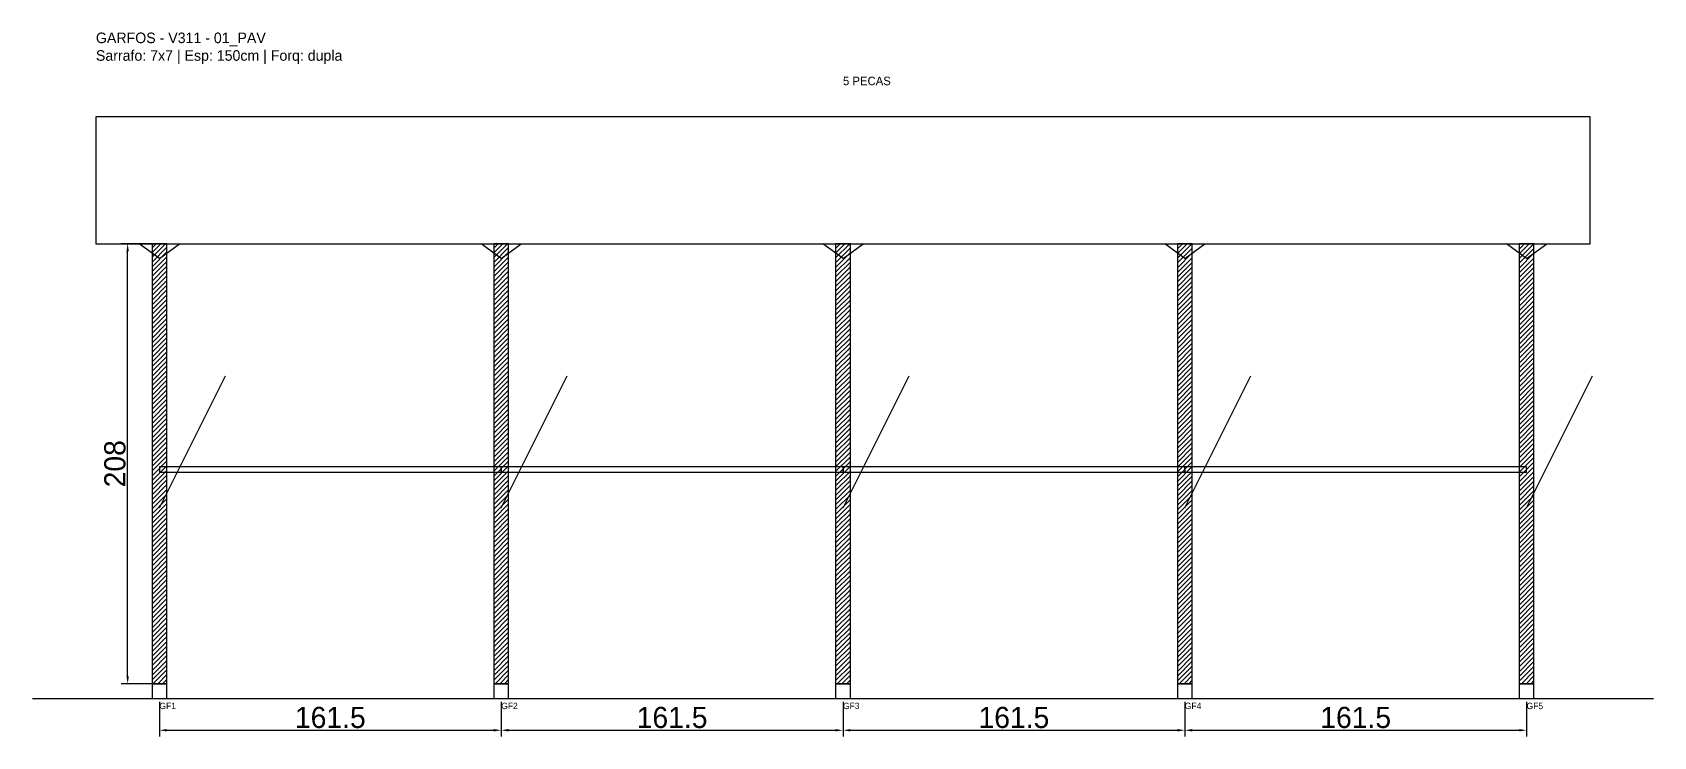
# Model space of a CAD drawing. Header units: metres. Extents: x -30 to 736, y -25 to 308.
import ezdxf

# ---------------------------------------------------------------- set-up
doc = ezdxf.new("R2010")
doc.units = ezdxf.units.M
for name, color, linetype in [('BARRA_ANCORAGEM', 1, 'Continuous'), ('COTA', 241, 'Continuous'), ('GARFOS OK', 3, 'Continuous'), ('NOME DA VIGA', 6, 'Continuous'), ('SARR_7x7', 40, 'Continuous'), ('TIRAS REESCORAMENTO', 252, 'Continuous'), ('VIGAS', 3, 'Continuous')]:
    doc.layers.add(name, color=color, linetype=linetype)
doc.dimstyles.new('EZ DXF', dxfattribs={"dimtxt": 10, "dimasz": 3.5, "dimexe": 3, "dimexo": 1.5, "dimgap": 1, "dimtad": 1, "dimdec": 1, "dimdsep": 46, "dimcen": 2.5, "dimazin": 3, "dimtfac": 1, "dimtmove": 0, "dimatfit": 3})

msp = doc.modelspace()

# ---------------------------------------------------------------- hatches: boundary and pattern name
at = {"layer": 'COTA'}
h = msp.add_hatch(dxfattribs=at)
h.set_pattern_fill('ANSI31', scale=0.5)
h.paths.add_polyline_path([(26.5, 0), (33.5, 0), (33.5, 208), (26.5, 208)])
h = msp.add_hatch(dxfattribs=at)
h.set_pattern_fill('ANSI31', scale=0.5)
h.paths.add_polyline_path([(187.995, 0), (194.995, 0), (194.995, 208), (187.995, 208)])
h = msp.add_hatch(dxfattribs=at)
h.set_pattern_fill('ANSI31', scale=0.5)
h.paths.add_polyline_path([(349.49, 0), (356.49, 0), (356.49, 208), (349.49, 208)])
h = msp.add_hatch(dxfattribs=at)
h.set_pattern_fill('ANSI31', scale=0.5)
h.paths.add_polyline_path([(510.985, 0), (517.985, 0), (517.985, 208), (510.985, 208)])
h = msp.add_hatch(dxfattribs=at)
h.set_pattern_fill('ANSI31', scale=0.5)
h.paths.add_polyline_path([(672.48, 0), (679.48, 0), (679.48, 208), (672.48, 208)])

# ---------------------------------------------------------------- linework, layer by layer
at = {"layer": 'BARRA_ANCORAGEM'}
for p, q in [((30, 83.2), (61.2, 145.6)), ((191.495, 83.2), (222.695, 145.6)), ((352.99, 83.2), (384.19, 145.6)), ((514.485, 83.2), (545.685, 145.6)), ((675.98, 83.2), (707.18, 145.6))]:
    msp.add_line(p, q, dxfattribs=at)
at = {"layer": 'GARFOS OK'}
for p, q in [((30, 201), (20.5, 208)), ((20.5, 208), (39.5, 208)), ((30, 201), (39.5, 208)), ((191.495, 201), (181.995, 208)), ((181.995, 208), (200.995, 208)), ((191.495, 201), (200.995, 208)), ((352.99, 201), (343.49, 208)), ((343.49, 208), (362.49, 208)), ((352.99, 201), (362.49, 208)), ((514.485, 201), (504.985, 208)), ((504.985, 208), (523.985, 208)), ((514.485, 201), (523.985, 208)), ((675.98, 201), (666.48, 208)), ((666.48, 208), (685.48, 208)), ((675.98, 201), (685.48, 208))]:
    msp.add_line(p, q, dxfattribs=at)
at = {"layer": 'GARFOS OK', "linetype": 'CONTINUOUS'}
msp.add_line((-30, -7), (735.98, -7), dxfattribs=at)
at = {"layer": 'GARFOS OK'}
for points in [[(26.5, 0), (33.5, 0), (33.5, 208), (26.5, 208), (26.5, 0)], [(187.995, 0), (194.995, 0), (194.995, 208), (187.995, 208), (187.995, 0)], [(349.49, 0), (356.49, 0), (356.49, 208), (349.49, 208), (349.49, 0)], [(510.985, 0), (517.985, 0), (517.985, 208), (510.985, 208), (510.985, 0)], [(672.48, 0), (679.48, 0), (679.48, 208), (672.48, 208), (672.48, 0)]]:
    msp.add_lwpolyline(points, dxfattribs=at)
at = {"layer": 'SARR_7x7'}
for points in [[(26.5, -7), (33.5, -7), (33.5, 0), (26.5, 0), (26.5, -7)], [(187.995, -7), (194.995, -7), (194.995, 0), (187.995, 0), (187.995, -7)], [(349.49, -7), (356.49, -7), (356.49, 0), (349.49, 0), (349.49, -7)], [(510.985, -7), (517.985, -7), (517.985, 0), (510.985, 0), (510.985, -7)], [(672.48, -7), (679.48, -7), (679.48, 0), (672.48, 0), (672.48, -7)]]:
    msp.add_lwpolyline(points, dxfattribs=at)
at = {"layer": 'TIRAS REESCORAMENTO'}
for points in [[(30, 100), (191.495, 100), (191.495, 102.5), (30, 102.5), (30, 100)], [(191.495, 100), (352.99, 100), (352.99, 102.5), (191.495, 102.5), (191.495, 100)], [(352.99, 100), (514.485, 100), (514.485, 102.5), (352.99, 102.5), (352.99, 100)], [(514.485, 100), (675.98, 100), (675.98, 102.5), (514.485, 102.5), (514.485, 100)]]:
    msp.add_lwpolyline(points, dxfattribs=at)
at = {"layer": 'VIGAS'}
msp.add_lwpolyline([(0, 208), (705.98, 208), (705.98, 268), (0, 268), (0, 208)], dxfattribs=at)

# ---------------------------------------------------------------- texts
at = {"layer": 'NOME DA VIGA'}
for s, height, p in [('5 PECAS', 4, (352.99, 283)), ('GF1', 3, (30, -12)), ('GF2', 3, (191.495, -12)), ('GF3', 3, (352.99, -12)), ('GF4', 3, (514.485, -12)), ('GF5', 3, (675.98, -12))]:
    msp.add_text(s, height=height, dxfattribs=at).set_placement(p)
at = {"layer": 'NOME DA VIGA', "insert": (0, 293), "char_height": 5, "attachment_point": 7}
msp.add_mtext('GARFOS - V311 - 01_PAV\\PSarrafo: 7x7 | Esp: 150cm | Forq: dupla', dxfattribs=at)

# ---------------------------------------------------------------- dimensions: what is measured, and where the dimension line sits
at = {"layer": 'COTA'}
msp.add_linear_dim(base=(15, 0), p1=(30, 0), p2=(30, 208), angle=90, dimstyle='EZ DXF', dxfattribs=at).render()
for base, p1, p2 in [((30, -22), (30, -7), (191.495, -7)), ((191.495, -22), (191.495, -7), (352.99, -7)), ((352.99, -22), (352.99, -7), (514.485, -7)), ((514.485, -22), (514.485, -7), (675.98, -7))]:
    msp.add_linear_dim(base=base, p1=p1, p2=p2, dimstyle='EZ DXF', dxfattribs=at).render()

doc.saveas('drawing.dxf')
